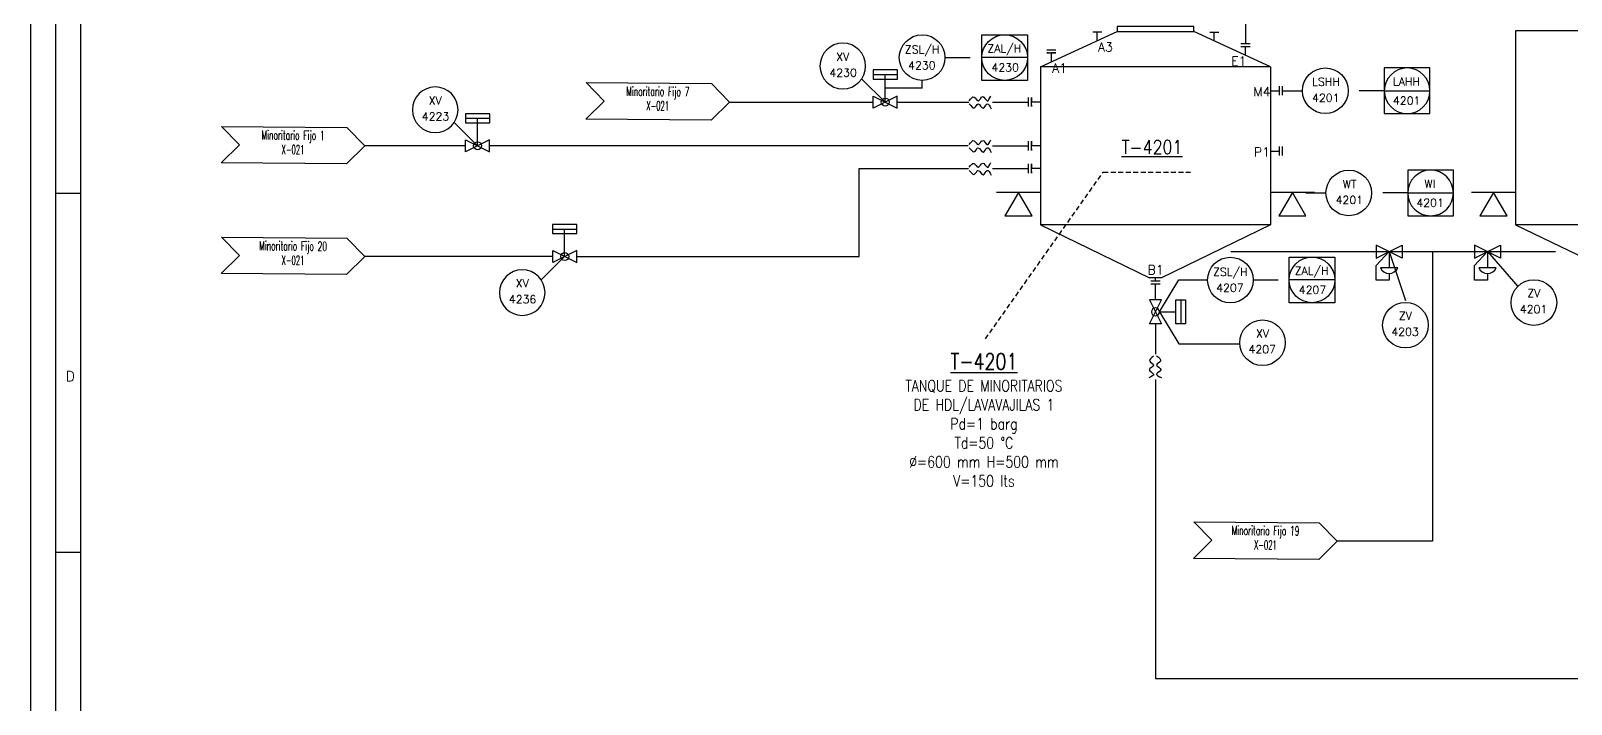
# Model space of a CAD drawing. Header units: millimetres. Extents: x 8 to 428, y 11 to 308.
# Drawn here: x 8 to 161.8, y 144 to 211.2 of the extents above; entities that cross this region are included whole.
import ezdxf
from ezdxf.enums import TextEntityAlignment as Align

# ---------------------------------------------------------------- set-up
doc = ezdxf.new("R2010")
doc.units = ezdxf.units.MM
doc.linetypes.add('TRAZOS', pattern=[0.75, 0.5, -0.25])
for name, color, linetype in [('CAJETIN', 1, 'Continuous'), ('CONEXION INTRUMENTOS', 1, 'Continuous'), ('EQUIPOS', 5, 'Continuous'), ('EQUIPOS 02', 1, 'Continuous'), ('FORMATO', 7, 'Continuous'), ('INSTRUMENTOS', 1, 'Continuous'), ('TEX', 7, 'Continuous'), ('TEXTO-VALVULAS Y ACCESORIOS', 7, 'Continuous'), ('TUBERIA', 5, 'Continuous'), ('VALVULAS Y ACCESORIOS', 1, 'Continuous')]:
    doc.layers.add(name, color=color, linetype=linetype)
doc.styles.add('PY', font='ROMANS.shx')
doc.styles.add('PY1', font='ROMANS.shx', dxfattribs={"width": 0.8})
doc.linetypes.add('SEÑAL_MECANICA2', pattern='A,4.411183,["o",PY,S=4.130212,R=360,X=0,Y=-1.374288],0.588817,-0.374158,["o",PY,S=2,R=360,X=0,Y=-0.688262],-2.183682', length=7.55784)

# ---------------------------------------------------------------- blocks, each defined once
blk = doc.blocks.new('MARCO-A1')
at = {"layer": 'FORMATO', "color": 5}
for p, q in [((5, 368.75), (10, 368.75)), ((5, 297), (10, 297))]:
    blk.add_line(p, q, dxfattribs=at)
at = {"layer": 'FORMATO', "color": 1}
blk.add_lwpolyline([(0, 594), (841, 594), (841, 0), (0, 0)], close=True, dxfattribs=at)
at = {"layer": 'FORMATO', "color": 5}
blk.add_lwpolyline([(5, 589), (836, 589), (836, 5), (5, 5)], close=True, dxfattribs=at)
at = {"layer": 'FORMATO', "color": 8, "linetype": 'Continuous'}
blk.add_lwpolyline([(10, 584), (831, 584), (831, 10), (10, 10)], close=True, dxfattribs=at)
at = {"layer": 'FORMATO', "color": 1, "style": 'PY'}
blk.add_text('D', height=2, dxfattribs=at).set_placement((7, 331.17))
blk = doc.blocks.new('SEÑAL CIR')
at = {"color": 1}
blk.add_circle((0, 5.7), 5.7, dxfattribs=at)
at = {"layer": 'INSTRUMENTOS', "linetype": 'Continuous', "style": 'PY', "flags": 4}
for p in [(0.18, 6.94), (0.13, 2.95)]:
    blk.add_attdef('---', text='', height=2, dxfattribs=at).set_placement(p, align=Align.CENTER)
blk = doc.blocks.new('SEÑAL CIRCU MARCO')
at = {"color": 1, "linetype": 'Continuous', "ltscale": 0.5}
blk.add_line((5.7, 5.7), (-5.7, 5.7), dxfattribs=at)
at = {"color": 1, "flags": 128}
blk.add_lwpolyline([(5.7, 0), (-5.7, 0), (-5.7, 11.4), (5.7, 11.4)], close=True, dxfattribs=at)
at = {"color": 1}
blk.add_circle((0, 5.7), 5.7, dxfattribs=at)
at = {"style": 'PY'}
for tag, p in [('XXX', (0.18, 7.98)), ('YYY', (0.13, 3.24))]:
    blk.add_attdef(tag, text='', height=2, dxfattribs=at).set_placement(p, align=Align.MIDDLE)
blk = doc.blocks.new('VALV GLOB-V')
at = {"layer": 'INSTRUMENTOS', "color": 1, "flags": 128}
blk.add_lwpolyline([(5.7, -1.43), (5.7, 1.43), (0, -1.43), (0, 1.43)], close=True, dxfattribs=at)
at = {"layer": 'INSTRUMENTOS', "color": 1}
blk.add_circle((2.85, 0), 0.95, dxfattribs=at)
at = {"layer": 'INSTRUMENTOS', "color": 7, "linetype": 'SEÑAL_MECANICA2', "style": 'PY'}
blk.add_attdef('REF.', text='', height=2, dxfattribs=at).set_placement((3, -3.37), align=Align.MIDDLE)
blk = doc.blocks.new('BANDERA DE FLUJO')
at = {"layer": 'TEX', "color": 1, "ltscale": 0.1, "flags": 128}
blk.add_lwpolyline([(-4, 4), (-31.46, 4), (-27.46, 0), (-31.46, -4), (-4, -4), (0, 0)], close=True, dxfattribs=at)
at = {"layer": 'TEX', "style": 'PY1', "width": 0.8}
for tag, p in [('ETIQUETA-LINEA-1', (-15.73, 0.61)), ('ETIQUETA-LINEA-2', (-15.73, -2.91))]:
    blk.add_attdef(tag, text='', height=2, dxfattribs=at).set_placement(p, align=Align.CENTER)
blk = doc.blocks.new('VALV. AUTORREG. EN VAL')
at = {"layer": 'VALVULAS Y ACCESORIOS'}
blk.add_line((0.95, 3.55), (4.75, 3.55), dxfattribs=at)
at = {"layer": 'VALVULAS Y ACCESORIOS', "flags": 128}
blk.add_lwpolyline([(2.85, 4.81), (2.85, 6.27), (5.68, 6.27), (5.68, 3.03), (2.85, 0), (2.85, 3.55)], dxfattribs=at)
blk.add_lwpolyline([(5.7, -1.43), (5.7, 1.43), (0, -1.43), (0, 1.43)], close=True, dxfattribs=at)
at = {"layer": 'VALVULAS Y ACCESORIOS'}
blk.add_arc((2.85, 2.74), 2.06, 22.9957, 157.0043, dxfattribs=at)
at = {"layer": 'TEXTO-VALVULAS Y ACCESORIOS', "linetype": 'Continuous', "style": 'PY1', "width": 0.8}
blk.add_attdef('REF.', text='', height=2, dxfattribs=at).set_placement((3.12, -3.07), align=Align.MIDDLE)

msp = doc.modelspace()

# ---------------------------------------------------------------- linework, layer by layer
at = {"color": 1}
for p, q in [((129.29, 213.54), (129.29, 209.97)), ((93.33, 204.12), (90.97, 206.43)), ((132.99, 205.24), (134.98, 205.24)), ((104.05, 204.12), (107.62, 204.12)), ((52.63, 199.75), (50.28, 202.06)), ((104.05, 199.75), (107.62, 199.75)), ((90.73, 188.69), (90.73, 197.48)), ((90.73, 197.48), (101.63, 197.48)), ((104.05, 197.48), (107.62, 197.48)), ((135.33, 195.04), (137.33, 195.04)), ((61.32, 188.69), (58.97, 186.37)), ((62.52, 188.69), (90.73, 188.69)), ((120.7, 183.16), (122.34, 183.16)), ((122.82, 184.36), (122.82, 181.96)), ((120.3, 181.96), (120.3, 178.94)), ((120.3, 176.41), (120.3, 146.57))]:
    msp.add_line(p, q, dxfattribs=at)
at = {"color": 1, "linetype": 'TRAZOS'}
for p, q in [((110.36, 209.02), (109.45, 209.02)), ((107.92, 204.58), (107.92, 203.67)), ((107.92, 200.2), (107.92, 199.29)), ((107.92, 197.94), (107.92, 197.03))]:
    msp.add_line(p, q, dxfattribs=at)
at = {"linetype": 'TRAZOS'}
for p, q in [((103.32, 180.46), (115.09, 197.13)), ((115.09, 197.13), (123.81, 197.13))]:
    msp.add_line(p, q, dxfattribs=at)
for p, q in [((108.82, 195.1), (104.43, 195.1)), ((136.18, 195.1), (131.78, 195.1)), ((156.25, 195.1), (151.85, 195.1))]:
    msp.add_line(p, q)
at = {"color": 2}
for p, q in [((120.7, 183.16), (122.64, 186.35)), ((122.64, 186.35), (125.5, 186.35)), ((120.7, 183.16), (122.34, 183.16)), ((120.7, 183.16), (122.64, 179.96)), ((122.82, 184.36), (122.82, 181.96)), ((122.64, 179.96), (128.72, 179.97))]:
    msp.add_line(p, q, dxfattribs=at)
for points in [[(107.98, 192.76), (106.62, 195.1), (105.28, 192.76)], [(135.33, 192.76), (133.98, 195.1), (132.63, 192.76)], [(155.4, 192.76), (154.05, 195.1), (152.7, 192.76)]]:
    msp.add_lwpolyline(points, close=True)
at = {"color": 1}
for points in [[(127.84, 189.18), (160.23, 189.18)], [(147.96, 189.18), (147.96, 160.26), (138.45, 160.26)]]:
    msp.add_lwpolyline(points, dxfattribs=at)
msp.add_lwpolyline([(122.34, 184.36), (123.29, 184.36), (123.29, 181.96), (122.34, 181.96)], close=True, dxfattribs=at)
at = {"color": 2}
msp.add_lwpolyline([(122.34, 184.36), (123.29, 184.36), (123.29, 181.96), (122.34, 181.96)], close=True, dxfattribs=at)
for points in [[(101.69, 204.24), (102.21, 204.62), (102.59, 204.24), (103.06, 204.67), (103.49, 204.24), (103.87, 204.72)], [(101.72, 203.93), (102.24, 203.55), (102.61, 203.93), (103.09, 203.5), (103.51, 203.93), (103.89, 203.45)], [(101.69, 199.87), (102.21, 200.25), (102.59, 199.87), (103.06, 200.29), (103.49, 199.87), (103.87, 200.34)], [(101.72, 199.55), (102.24, 199.17), (102.61, 199.55), (103.09, 199.12), (103.51, 199.55), (103.89, 199.08)], [(101.69, 197.61), (102.21, 197.98), (102.59, 197.61), (103.06, 198.03), (103.49, 197.61), (103.87, 198.08)], [(101.72, 197.29), (102.24, 196.91), (102.61, 197.29), (103.09, 196.86), (103.51, 197.29), (103.89, 196.82)], [(120.11, 178.75), (119.73, 178.23), (120.11, 177.85), (119.68, 177.38), (120.11, 176.96), (119.63, 176.58)], [(120.42, 178.77), (120.8, 178.25), (120.42, 177.87), (120.85, 177.4), (120.42, 176.98), (120.9, 176.6)]]:
    msp.add_spline(points, degree=3, dxfattribs=at)
at = {"layer": 'CAJETIN', "color": 1, "linetype": 'TRAZOS', "ltscale": 5}
for p, q in [((99.29, 208.56), (102.97, 208.56)), ((143.15, 205.24), (139.54, 205.24)), ((145.49, 195.04), (141.88, 195.04))]:
    msp.add_line(p, q, dxfattribs=at)
at = {"layer": 'CAJETIN', "color": 2, "linetype": 'TRAZOS', "ltscale": 5}
msp.add_line((130.06, 186.35), (133.65, 186.35), dxfattribs=at)
at = {"layer": 'CONEXION INTRUMENTOS', "linetype": 'Continuous'}
for p, q in [((97.01, 205.49), (97.01, 206.28)), ((97.01, 205.49), (93.33, 205.49)), ((77.78, 204.12), (92.13, 204.12)), ((94.53, 204.12), (101.67, 204.12)), ((143.63, 189.18), (145.26, 184.31)), ((153.45, 189.18), (156.47, 185.71)), ((120.3, 184.36), (120.3, 185.97)), ((120.3, 146.57), (279.27, 146.57))]:
    msp.add_line(p, q, dxfattribs=at)
for points in [[(51.43, 199.75), (41.37, 199.75)], [(101.61, 199.75), (53.83, 199.75)], [(60.13, 188.69), (41.37, 188.69)]]:
    msp.add_lwpolyline(points, dxfattribs=at)
at = {"layer": 'EQUIPOS'}
for p, q in [((108.82, 207.62), (116.48, 211.15)), ((131.78, 207.62), (124.13, 211.15)), ((183.8, 211.23), (156.25, 211.23)), ((156.25, 211.23), (156.25, 191.87)), ((131.78, 207.62), (108.82, 207.62)), ((108.82, 207.62), (108.82, 191.87)), ((131.78, 207.62), (131.78, 191.87)), ((131.78, 191.87), (108.82, 191.87)), ((108.82, 191.87), (119.7, 186.58)), ((131.78, 191.87), (120.9, 186.58)), ((183.8, 191.87), (156.25, 191.87)), ((156.25, 191.87), (169.42, 185.52)), ((120.9, 186.58), (119.7, 186.58))]:
    msp.add_line(p, q, dxfattribs=at)
msp.add_lwpolyline([(124.13, 211.66), (116.48, 211.66), (116.48, 211.15), (124.13, 211.15)], close=True, dxfattribs=at)
at = {"layer": 'EQUIPOS 02'}
msp.add_line((120.3, 186.27), (120.3, 186.58), dxfattribs=at)
at = {"layer": 'TUBERIA', "linetype": 'Continuous'}
for p, q in [((114.49, 210.24), (114.49, 211.14)), ((126.18, 210.2), (126.18, 211.11)), ((129.29, 208.77), (129.29, 209.67)), ((109.91, 208.12), (109.91, 209.02)), ((131.78, 205.24), (132.68, 205.24)), ((108.82, 204.12), (107.92, 204.12)), ((108.82, 199.75), (107.92, 199.75)), ((131.78, 199.22), (132.68, 199.22)), ((108.82, 197.48), (107.92, 197.48))]:
    msp.add_line(p, q, dxfattribs=at)
at = {"layer": 'VALVULAS Y ACCESORIOS', "ltscale": 0.1}
for p, q in [((114.04, 211.14), (114.95, 211.14)), ((125.72, 211.11), (126.64, 211.11)), ((109.45, 209.33), (110.36, 209.33)), ((128.84, 209.97), (129.75, 209.97)), ((128.84, 209.67), (129.75, 209.67)), ((109.45, 209.02), (110.36, 209.02)), ((107.62, 203.67), (107.62, 204.58)), ((107.92, 203.67), (107.92, 204.58)), ((132.68, 204.79), (132.68, 205.7)), ((132.99, 204.79), (132.99, 205.7)), ((107.62, 199.29), (107.62, 200.2)), ((107.92, 199.29), (107.92, 200.2)), ((132.68, 198.77), (132.68, 199.68)), ((132.99, 198.77), (132.99, 199.68)), ((107.62, 197.03), (107.62, 197.94)), ((107.92, 197.03), (107.92, 197.94)), ((119.85, 186.27), (120.76, 186.27)), ((119.85, 185.97), (120.76, 185.97))]:
    msp.add_line(p, q, dxfattribs=at)
at = {"layer": 'VALVULAS Y ACCESORIOS'}
for p, q in [((92.11, 206.87), (94.54, 206.87)), ((93.33, 204.12), (93.33, 206.87)), ((51.42, 202.5), (53.85, 202.5)), ((52.63, 199.75), (52.63, 202.5)), ((60.11, 191.44), (62.54, 191.44)), ((61.32, 188.69), (61.32, 191.44))]:
    msp.add_line(p, q, dxfattribs=at)
at = {"layer": 'VALVULAS Y ACCESORIOS', "flags": 128}
for points in [[(92.11, 207.33), (92.11, 206.41), (94.54, 206.41), (94.54, 207.33)], [(51.42, 202.95), (51.42, 202.04), (53.85, 202.04), (53.85, 202.95)], [(60.11, 191.9), (60.11, 190.99), (62.54, 190.99), (62.54, 191.9)]]:
    msp.add_lwpolyline(points, close=True, dxfattribs=at)

# ---------------------------------------------------------------- block references
at = {"xscale": 0.499409123998651, "yscale": 0.499409123998651, "zscale": 0.499409123998651}
msp.add_blockref('MARCO-A1', (8.03, 10.85), dxfattribs=at)
at = {"linetype": 'Continuous'}
ref = msp.add_blockref('SEÑAL CIR', (97.01, 206.28), dxfattribs=dict(at, xscale=0.3995624143588938, yscale=0.3995624143588938, zscale=0.3995624143588938))
ref.add_attrib('---', 'ZSL/H', dxfattribs={"layer": 'INSTRUMENTOS', "color": 7, "linetype": 'Continuous', "height": 0.799, "style": 'PY'}).set_placement((97.01, 208.97), align=Align.CENTER)
ref.add_attrib('---', '4230', dxfattribs={"layer": 'INSTRUMENTOS', "color": 7, "linetype": 'Continuous', "height": 0.799, "style": 'PY'}).set_placement((96.98, 207.38), align=Align.CENTER)
ref = msp.add_blockref('SEÑAL CIRCU MARCO', (105.25, 206.28), dxfattribs=dict(xscale=0.3995624143588938, yscale=0.3995624143588938, zscale=0.3995624143588938))
ref.add_attrib('XXX', 'ZAL/H', dxfattribs={"height": 0.799, "style": 'PY'}).set_placement((105.22, 209.42), align=Align.MIDDLE)
ref.add_attrib('YYY', '4230', dxfattribs={"height": 0.799, "style": 'PY'}).set_placement((105.3, 207.58), align=Align.MIDDLE)
ref = msp.add_blockref('SEÑAL CIR', (89.09, 205.44), dxfattribs=dict(at, xscale=-0.3995624143588938, yscale=0.3995624143587903, zscale=0.3995624143588233))
ref.add_attrib('---', 'XV', dxfattribs={"layer": 'INSTRUMENTOS', "color": 7, "linetype": 'Continuous', "height": 0.799, "style": 'PY'}).set_placement((89.09, 208.25), align=Align.CENTER)
ref.add_attrib('---', '4230', dxfattribs={"layer": 'INSTRUMENTOS', "color": 7, "linetype": 'Continuous', "height": 0.799, "style": 'PY'}).set_placement((89.12, 206.65), align=Align.CENTER)
ref = msp.add_blockref('SEÑAL CIR', (137.26, 202.97), dxfattribs=dict(at, xscale=0.3995624143587903, yscale=0.3995624143587903, zscale=0.3995624143587903))
ref.add_attrib('---', 'LSHH', dxfattribs={"layer": 'INSTRUMENTOS', "color": 7, "linetype": 'Continuous', "height": 0.799, "style": 'PY'}).set_placement((137.33, 205.74), align=Align.CENTER)
ref.add_attrib('---', '4201', dxfattribs={"layer": 'INSTRUMENTOS', "color": 7, "linetype": 'Continuous', "height": 0.799, "style": 'PY'}).set_placement((137.31, 204.14), align=Align.CENTER)
ref = msp.add_blockref('SEÑAL CIRCU MARCO', (145.43, 202.96), dxfattribs=dict(xscale=-0.3998760207850688, yscale=0.3998760207849651, zscale=0.3998760207850284))
ref.add_attrib('XXX', 'LAHH', dxfattribs={"height": 0.8, "style": 'PY'}).set_placement((145.36, 206.16), align=Align.MIDDLE)
ref.add_attrib('YYY', '4201', dxfattribs={"height": 0.8, "style": 'PY'}).set_placement((145.38, 204.26), align=Align.MIDDLE)
ref = msp.add_blockref('SEÑAL CIR', (48.4, 201.07), dxfattribs=dict(at, xscale=-0.3995624143588938, yscale=0.3995624143587903, zscale=0.3995624143588233))
ref.add_attrib('---', 'XV', dxfattribs={"layer": 'INSTRUMENTOS', "color": 7, "linetype": 'Continuous', "height": 0.799, "style": 'PY'}).set_placement((48.4, 203.87), align=Align.CENTER)
ref.add_attrib('---', '4223', dxfattribs={"layer": 'INSTRUMENTOS', "color": 7, "linetype": 'Continuous', "height": 0.799, "style": 'PY'}).set_placement((48.43, 202.28), align=Align.CENTER)
at = {"color": 1, "linetype": 'TRAZOS'}
ref = msp.add_blockref('BANDERA DE FLUJO', (77.78, 204.12), dxfattribs=dict(at, xscale=-0.4555494406097632, yscale=0.4555494406097632, zscale=0.4555494406097632, rotation=179.5321341912154))
ref.add_attrib('ETIQUETA-LINEA-1', 'X-021', dxfattribs={"layer": 'TEX', "height": 0.911, "rotation": 359.5321, "style": 'PY1', "width": 0.55}).set_placement((70.61, 203.29), align=Align.CENTER)
ref.add_attrib('ETIQUETA-LINEA-2', 'Minoritario Fijo 7', dxfattribs={"layer": 'TEX', "height": 0.9111, "rotation": 359.5321, "style": 'PY1', "width": 0.6}).set_placement((70.62, 204.72), align=Align.CENTER)
at = {"linetype": 'Continuous', "xscale": 0.4205920151145706, "yscale": 0.4205920151145706, "zscale": 0.4205920151145706}
for p in [(92.13, 204.12), (51.43, 199.75), (60.13, 188.69)]:
    msp.add_blockref('VALV GLOB-V', p, dxfattribs=at)
at = {"color": 1, "linetype": 'TRAZOS'}
ref = msp.add_blockref('BANDERA DE FLUJO', (41.37, 199.75), dxfattribs=dict(at, xscale=-0.4555494406097632, yscale=0.4555494406097632, zscale=0.4555494406097632, rotation=179.5321341912154))
ref.add_attrib('ETIQUETA-LINEA-1', 'X-021', dxfattribs={"layer": 'TEX', "height": 0.911, "rotation": 359.5321, "style": 'PY1', "width": 0.55}).set_placement((34.2, 198.92), align=Align.CENTER)
ref.add_attrib('ETIQUETA-LINEA-2', 'Minoritario Fijo 1', dxfattribs={"layer": 'TEX', "height": 0.9111, "rotation": 359.5321, "style": 'PY1', "width": 0.6}).set_placement((34.21, 200.35), align=Align.CENTER)
at = {"linetype": 'Continuous'}
ref = msp.add_blockref('SEÑAL CIR', (139.6, 192.76), dxfattribs=dict(at, xscale=0.3995624143587903, yscale=0.3995624143587903, zscale=0.3995624143587903))
ref.add_attrib('---', 'WT', dxfattribs={"layer": 'INSTRUMENTOS', "color": 7, "linetype": 'Continuous', "height": 0.799, "style": 'PY'}).set_placement((139.68, 195.53), align=Align.CENTER)
ref.add_attrib('---', '4201', dxfattribs={"layer": 'INSTRUMENTOS', "color": 7, "linetype": 'Continuous', "height": 0.799, "style": 'PY'}).set_placement((139.66, 193.94), align=Align.CENTER)
ref = msp.add_blockref('SEÑAL CIRCU MARCO', (147.77, 192.76), dxfattribs=dict(xscale=-0.3998760207850688, yscale=0.3998760207849651, zscale=0.3998760207850284))
ref.add_attrib('XXX', 'WI', dxfattribs={"height": 0.8, "style": 'PY'}).set_placement((147.7, 195.95), align=Align.MIDDLE)
ref.add_attrib('YYY', '4201', dxfattribs={"height": 0.8, "style": 'PY'}).set_placement((147.72, 194.06), align=Align.MIDDLE)
at = {"color": 1, "linetype": 'TRAZOS'}
ref = msp.add_blockref('BANDERA DE FLUJO', (41.37, 188.69), dxfattribs=dict(at, xscale=-0.4555494406097632, yscale=0.4555494406097632, zscale=0.4555494406097632, rotation=179.5321341912154))
ref.add_attrib('ETIQUETA-LINEA-1', 'X-021', dxfattribs={"layer": 'TEX', "height": 0.911, "rotation": 359.5321, "style": 'PY1', "width": 0.55}).set_placement((34.2, 187.86), align=Align.CENTER)
ref.add_attrib('ETIQUETA-LINEA-2', 'Minoritario Fijo 20', dxfattribs={"layer": 'TEX', "height": 0.9111, "rotation": 359.5321, "style": 'PY1', "width": 0.6}).set_placement((34.21, 189.29), align=Align.CENTER)
at = {"linetype": 'Continuous'}
for name, p, xscale, yscale, zscale, rotation in [('VALV. AUTORREG. EN VAL', (144.93, 189.18), 0.4555494406097632, 0.4555494406097632, 0.4555494406097632, 180), ('VALV. AUTORREG. EN VAL', (154.75, 189.18), 0.4555494406097632, 0.4555494406097632, 0.4555494406097632, 180), ('VALV GLOB-V', (120.3, 184.36), -0.4205920151145706, 0.4205920151145706, 0.4205920151145306, 90)]:
    msp.add_blockref(name, p, dxfattribs=dict(at, xscale=xscale, yscale=yscale, zscale=zscale, rotation=rotation))
ref = msp.add_blockref('SEÑAL CIR', (127.78, 184.07), dxfattribs=dict(at, xscale=0.3995624143588938, yscale=0.3995624143588938, zscale=0.3995624143588938))
ref.add_attrib('---', 'ZSL/H', dxfattribs={"layer": 'INSTRUMENTOS', "color": 2, "linetype": 'Continuous', "height": 0.799, "style": 'PY'}).set_placement((127.78, 186.76), align=Align.CENTER)
ref.add_attrib('---', '4207', dxfattribs={"layer": 'INSTRUMENTOS', "color": 2, "linetype": 'Continuous', "height": 0.799, "style": 'PY'}).set_placement((127.74, 185.17), align=Align.CENTER)
ref = msp.add_blockref('SEÑAL CIRCU MARCO', (135.93, 184.08), dxfattribs=dict(xscale=0.3995624143588938, yscale=0.3995624143588938, zscale=0.3995624143588938))
ref.add_attrib('XXX', 'ZAL/H', dxfattribs={"color": 2, "height": 0.799, "style": 'PY'}).set_placement((135.9, 187.21), align=Align.MIDDLE)
ref.add_attrib('YYY', '4207', dxfattribs={"color": 2, "height": 0.799, "style": 'PY'}).set_placement((135.98, 185.37), align=Align.MIDDLE)
ref = msp.add_blockref('SEÑAL CIR', (57.09, 182.81), dxfattribs=dict(at, xscale=-0.3995624143588938, yscale=0.3995624143588938, zscale=0.3995624143588938))
ref.add_attrib('---', 'XV', dxfattribs={"layer": 'INSTRUMENTOS', "color": 7, "linetype": 'Continuous', "height": 0.799, "style": 'PY'}).set_placement((57.09, 185.62), align=Align.CENTER)
ref.add_attrib('---', '4236', dxfattribs={"layer": 'INSTRUMENTOS', "color": 7, "linetype": 'Continuous', "height": 0.799, "style": 'PY'}).set_placement((57.12, 184.02), align=Align.CENTER)
ref = msp.add_blockref('SEÑAL CIR', (158.08, 181.82), dxfattribs=dict(at, xscale=0.3995624143588938, yscale=0.3995624143588938, zscale=0.3995624143588938))
ref.add_attrib('---', 'ZV', dxfattribs={"layer": 'INSTRUMENTOS', "color": 2, "linetype": 'Continuous', "height": 0.799, "style": 'PY'}).set_placement((158.08, 184.63), align=Align.CENTER)
ref.add_attrib('---', '4201', dxfattribs={"layer": 'INSTRUMENTOS', "color": 2, "linetype": 'Continuous', "height": 0.799, "style": 'PY'}).set_placement((158.05, 183.03), align=Align.CENTER)
ref = msp.add_blockref('SEÑAL CIR', (145.26, 179.56), dxfattribs=dict(at, xscale=0.3995624143588938, yscale=0.3995624143588938, zscale=0.3995624143588938))
ref.add_attrib('---', 'ZV', dxfattribs={"layer": 'INSTRUMENTOS', "color": 2, "linetype": 'Continuous', "height": 0.799, "style": 'PY'}).set_placement((145.25, 182.37), align=Align.CENTER)
ref.add_attrib('---', '4203', dxfattribs={"layer": 'INSTRUMENTOS', "color": 2, "linetype": 'Continuous', "height": 0.799, "style": 'PY'}).set_placement((145.22, 180.78), align=Align.CENTER)
ref = msp.add_blockref('SEÑAL CIR', (130.99, 177.81), dxfattribs=dict(at, xscale=0.3995624143588938, yscale=0.3995624143588938, zscale=0.3995624143588938))
ref.add_attrib('---', 'XV', dxfattribs={"layer": 'INSTRUMENTOS', "color": 2, "linetype": 'Continuous', "height": 0.799, "style": 'PY'}).set_placement((130.99, 180.62), align=Align.CENTER)
ref.add_attrib('---', '4207', dxfattribs={"layer": 'INSTRUMENTOS', "color": 2, "linetype": 'Continuous', "height": 0.799, "style": 'PY'}).set_placement((130.96, 179.03), align=Align.CENTER)
at = {"color": 1, "linetype": 'TRAZOS'}
ref = msp.add_blockref('BANDERA DE FLUJO', (138.45, 160.26), dxfattribs=dict(at, xscale=-0.4555494406097632, yscale=0.4555494406097632, zscale=0.4555494406097632, rotation=179.5321341912154))
ref.add_attrib('ETIQUETA-LINEA-1', 'X-021', dxfattribs={"layer": 'TEX', "height": 0.911, "rotation": 359.5321, "style": 'PY1', "width": 0.55}).set_placement((131.28, 159.44), align=Align.CENTER)
ref.add_attrib('ETIQUETA-LINEA-2', 'Minoritario Fijo 19', dxfattribs={"layer": 'TEX', "height": 0.9111, "rotation": 359.5321, "style": 'PY1', "width": 0.6}).set_placement((131.29, 160.87), align=Align.CENTER)

# ---------------------------------------------------------------- texts
at = {"layer": 'CAJETIN', "color": 5, "linetype": 'Continuous', "insert": (103.18, 179.01), "char_height": 1.5944, "width": 31.9782, "attachment_point": 2, "style": 'PY1'}
msp.add_mtext('{\\LT-4201\\P\\H0.7143x;\\l\\C7;TANQUE DE MINORITARIOS\\PDE HDL/LAVAVAJILAS 1\\PPd=1 barg\\PTd=50 °C\\C5;\\P\\C7;%%C=600 mm H=500 mm\\PV=150 lts}', dxfattribs=at)
at = {"layer": 'EQUIPOS', "color": 6, "linetype": 'Continuous', "style": 'PY', "width": 0.85}
msp.add_text('%%UT-4201', height=1.367, dxfattribs=at).set_placement((119.96, 198.94), align=Align.CENTER)
at = {"layer": 'TEXTO-VALVULAS Y ACCESORIOS', "color": 7, "linetype": 'Continuous', "style": 'PY', "flags": 4}
for tag, p in [('A3', (115.31, 209.16)), ('A1', (110.72, 207.05)), ('E1', (128.62, 207.75)), ('M4', (130.93, 204.69)), ('P1', (130.93, 198.67)), ('B1', (120.32, 186.91))]:
    msp.add_attdef(tag, text='---', height=0.911, dxfattribs=at).set_placement(p, align=Align.CENTER)

doc.saveas('drawing.dxf')
